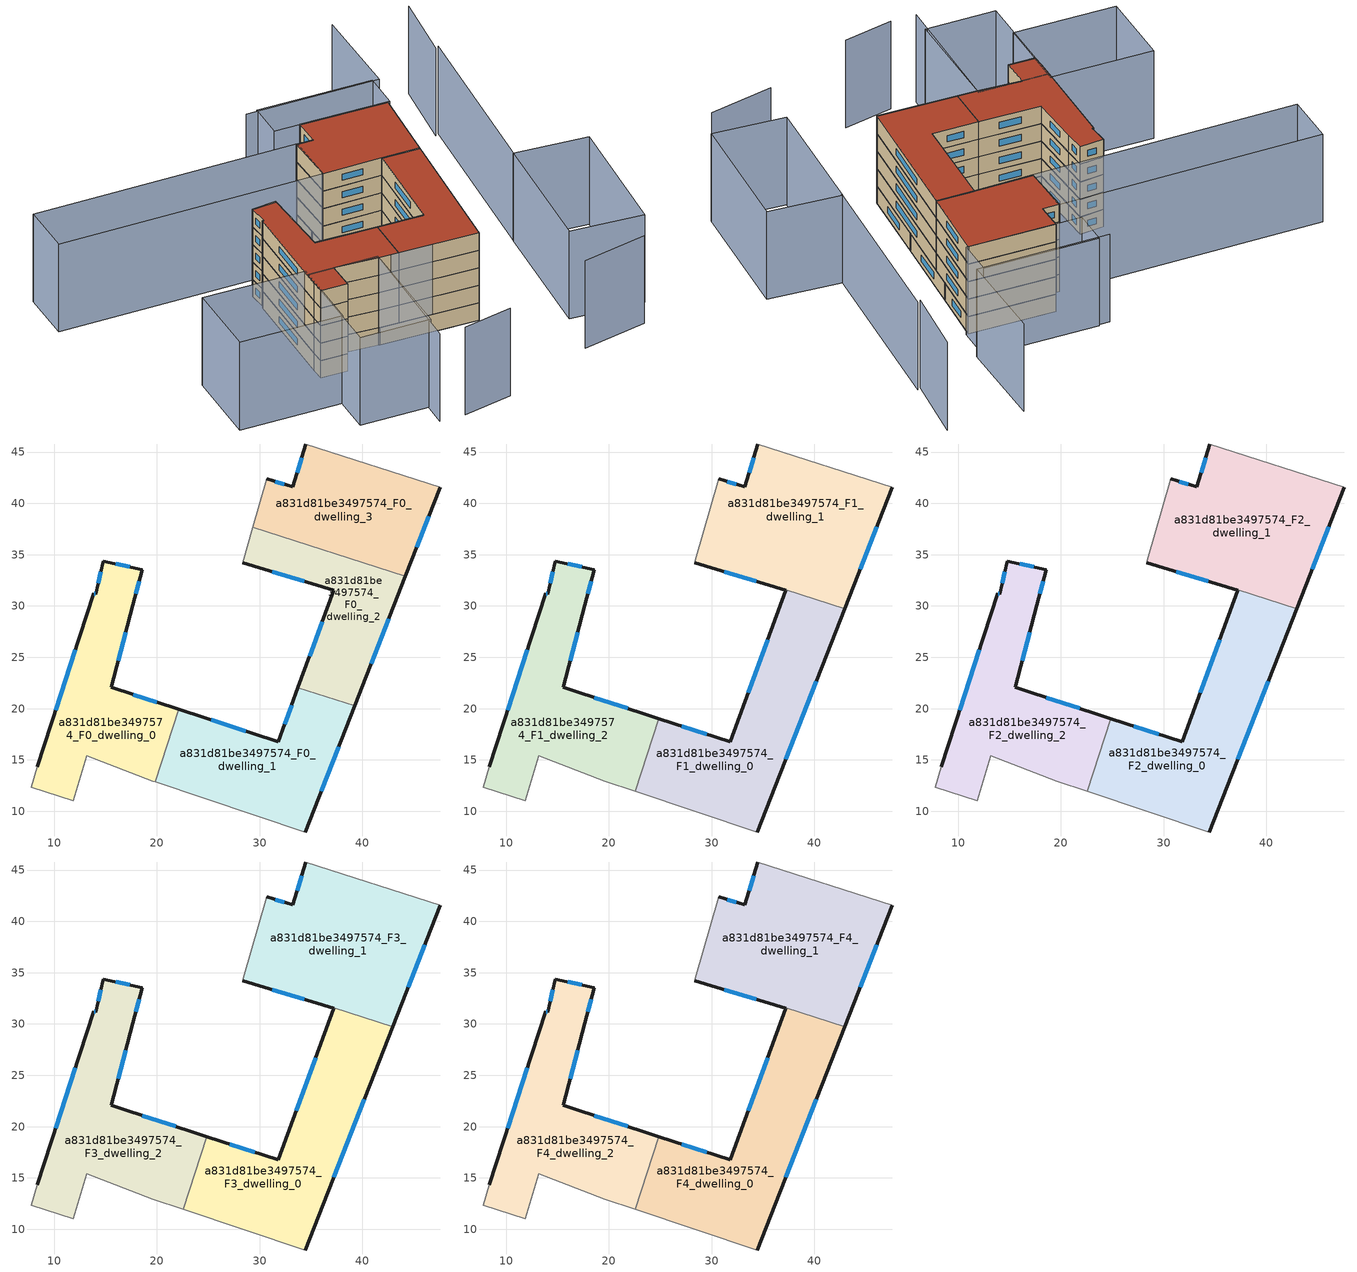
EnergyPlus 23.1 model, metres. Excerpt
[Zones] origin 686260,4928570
a831d81be3497574_F0_dwelling_0
 floor ground (EU_floor_Construction): 19.84,12.86 22.12,19.93 15.56,22.07 17.65,30.05 18.57,33.52 14.78,34.37 14.06,31.16 13.84,31.23 8.36,14.34 7.78,12.34 11.84,11.01 13.17,15.4 19.61,12.93 z0
 wall outside (EU_wall_Construction): 8.36,14.34 13.84,31.23 14.06,31.16 14.78,34.37 18.57,33.52 17.65,30.05 15.56,22.07 22.12,19.93 z0:3
 wall adiabatic (EU_wall_Construction): 19.84,12.86 19.61,12.93 13.17,15.4 11.84,11.01 7.78,12.34 8.36,14.34 z0:3
 wall to a831d81be3497574_F0_dwelling_1 (EU_wall_Construction): 22.12,19.93 19.84,12.86 z0:3
 window (EU_Window_Construction): 10.14,19.84 12.05,25.74 / 13.91,31.21 13.99,31.19 / 14.29,32.21 14.54,33.33 / 16.01,34.1 17.33,33.8 / 18.27,32.39 17.95,31.18 / 16.97,27.46 16.24,24.67 / 17.69,21.38 19.98,20.63 z0.98:2.02
a831d81be3497574_F0_dwelling_1
 floor ground (EU_floor_Construction): 34.47,7.98 39.26,20.26 33.74,22.04 31.81,16.76 22.12,19.93 19.84,12.86 z0
 wall outside (EU_wall_Construction): 22.12,19.93 31.81,16.76 33.74,22.04 / 39.26,20.26 34.47,7.98 z0:3
 wall adiabatic (EU_wall_Construction): 34.47,7.98 19.84,12.86 z0:3
 wall to a831d81be3497574_F0_dwelling_2 (EU_wall_Construction): 33.74,22.04 39.26,20.26 z0:3
 window (EU_Window_Construction): 25.27,18.9 28.66,17.79 / 32.43,18.48 33.11,20.32 / 37.7,16.27 36.02,11.97 z0.98:2.02
a831d81be3497574_F0_dwelling_2
 floor ground (EU_floor_Construction): 39.26,20.26 44.19,32.88 29.34,37.67 28.35,34.21 37.23,31.54 33.74,22.04 z0
 wall outside (EU_wall_Construction): 44.19,32.88 39.26,20.26 / 33.74,22.04 37.23,31.54 28.35,34.21 z0:3
 wall adiabatic (EU_wall_Construction): 28.35,34.21 29.34,37.67 z0:3
 wall to a831d81be3497574_F0_dwelling_3 (EU_wall_Construction): 29.34,37.67 44.19,32.89 z0:3
 window (EU_Window_Construction): 42.59,28.78 40.86,24.36 / 34.87,25.13 36.09,28.45 / 34.34,32.41 31.23,33.34 z0.98:2.02
a831d81be3497574_F0_dwelling_3
 floor ground (EU_floor_Construction): 44.19,32.88 47.58,41.56 34.49,45.78 33.25,41.6 30.7,42.37 29.34,37.67 z0
 wall outside (EU_wall_Construction): 47.58,41.56 44.19,32.88 / 30.7,42.37 33.25,41.6 34.49,45.78 z0:3
 wall adiabatic (EU_wall_Construction): 34.49,45.78 47.58,41.56 / 29.34,37.67 30.7,42.37 z0:3
 window (EU_Window_Construction): 46.47,38.74 45.29,35.71 / 31.53,42.12 32.42,41.85 / 33.65,42.96 34.08,44.42 z0.98:2.02
a831d81be3497574_F1_dwelling_0
 floor to a831d81be3497574_F0_dwelling_1 (EU_floor_Construction): 34.47,7.98 39.26,20.26 33.74,22.04 31.81,16.76 24.85,19.04 22.56,11.95 z3
 floor to a831d81be3497574_F0_dwelling_2 (EU_floor_Construction): 39.26,20.26 42.96,29.75 37.24,31.59 37.23,31.54 33.74,22.04 z3
 wall outside (EU_wall_Construction): 24.85,19.04 31.81,16.76 37.22,31.54 / 42.96,29.75 34.47,7.98 z3:6
 wall adiabatic (EU_wall_Construction): 34.47,7.98 22.56,11.95 z3:6
 wall to a831d81be3497574_F1_dwelling_1 (EU_wall_Construction): 37.23,31.54 37.24,31.59 / 37.25,31.59 42.96,29.75 z3:6
 wall to a831d81be3497574_F1_dwelling_2 (EU_wall_Construction): 22.56,11.95 24.85,19.04 z3:6
 window (EU_Window_Construction): 27.11,18.3 29.54,17.5 / 33.57,21.57 35.46,26.73 / 40.2,22.67 37.23,15.06 z3.98:5.02
a831d81be3497574_F1_dwelling_1
 floor to a831d81be3497574_F0_dwelling_2 (EU_floor_Construction): 42.96,29.75 44.19,32.88 29.34,37.67 28.35,34.21 37.23,31.54 37.24,31.59 z3
 floor to a831d81be3497574_F0_dwelling_3 (EU_floor_Construction): 44.19,32.88 47.58,41.56 34.49,45.78 33.25,41.6 30.7,42.37 29.34,37.67 z3
 wall outside (EU_wall_Construction): 30.7,42.37 33.25,41.6 34.49,45.78 / 47.58,41.56 42.96,29.75 / 37.23,31.54 28.35,34.21 z3:6
 wall adiabatic (EU_wall_Construction): 34.49,45.78 47.58,41.56 / 28.35,34.21 28.41,34.44 30.7,42.37 z3:6
 window (EU_Window_Construction): 31.53,42.12 32.42,41.85 / 33.65,42.96 34.08,44.42 / 46.08,37.72 44.46,33.59 / 34.34,32.41 31.23,33.34 z3.98:5.02
a831d81be3497574_F1_dwelling_2
 floor to a831d81be3497574_F0_dwelling_0 (EU_floor_Construction): 19.84,12.86 22.12,19.93 15.56,22.07 17.65,30.05 18.57,33.52 14.78,34.37 14.06,31.16 13.84,31.23 8.36,14.34 7.78,12.34 11.84,11.01 13.17,15.4 19.61,12.93 z3
 floor to a831d81be3497574_F0_dwelling_1 (EU_floor_Construction): 22.56,11.95 24.85,19.04 22.12,19.93 19.84,12.86 z3
 wall outside (EU_wall_Construction): 8.36,14.34 13.84,31.23 14.06,31.16 14.78,34.37 18.57,33.52 17.65,30.05 15.56,22.07 24.85,19.04 z3:6
 wall adiabatic (EU_wall_Construction): 22.56,11.95 19.61,12.93 13.17,15.4 11.84,11.01 7.78,12.34 8.36,14.34 z3:6
 window (EU_Window_Construction): 16.01,34.1 17.33,33.8 / 18.27,32.39 17.95,31.18 / 16.97,27.46 16.24,24.67 / 18.58,21.09 21.83,20.02 / 10.14,19.84 12.05,25.74 / 13.91,31.21 13.99,31.19 / 14.29,32.21 14.54,33.33 z3.98:5.02
a831d81be3497574_F2_dwelling_0
 floor to a831d81be3497574_F1_dwelling_0 (EU_floor_Construction): 34.47,7.98 42.96,29.75 37.24,31.59 37.23,31.54 31.81,16.76 24.85,19.04 22.56,11.95 z6
 wall outside (EU_wall_Construction): 24.85,19.04 31.81,16.76 37.22,31.54 / 42.96,29.75 34.47,7.98 z6:9
 wall adiabatic (EU_wall_Construction): 34.47,7.98 22.56,11.95 z6:9
 wall to a831d81be3497574_F2_dwelling_1 (EU_wall_Construction): 37.23,31.54 37.24,31.59 / 37.25,31.59 42.96,29.75 z6:9
 wall to a831d81be3497574_F2_dwelling_2 (EU_wall_Construction): 22.56,11.95 24.85,19.04 z6:9
 window (EU_Window_Construction): 27.11,18.3 29.54,17.5 / 33.57,21.57 35.46,26.73 / 40.2,22.67 37.23,15.06 z6.98:8.02
a831d81be3497574_F2_dwelling_1
 floor to a831d81be3497574_F1_dwelling_1 (EU_floor_Construction): 42.96,29.75 47.58,41.56 34.49,45.78 33.25,41.6 30.7,42.37 28.41,34.44 28.35,34.21 37.23,31.54 37.25,31.59 z6
 wall outside (EU_wall_Construction): 30.7,42.37 33.25,41.6 34.49,45.78 / 47.58,41.56 42.96,29.75 / 37.23,31.54 28.35,34.21 z6:9
 wall adiabatic (EU_wall_Construction): 34.49,45.78 47.58,41.56 / 28.35,34.21 28.41,34.44 30.7,42.37 z6:9
 window (EU_Window_Construction): 31.53,42.12 32.42,41.85 / 33.65,42.96 34.08,44.42 / 46.08,37.72 44.46,33.59 / 34.34,32.41 31.23,33.34 z6.98:8.02
a831d81be3497574_F2_dwelling_2
 floor to a831d81be3497574_F1_dwelling_2 (EU_floor_Construction): 22.56,11.95 24.85,19.04 15.56,22.07 17.65,30.05 18.57,33.52 14.78,34.37 14.06,31.16 13.84,31.23 8.36,14.34 7.78,12.34 11.84,11.01 13.17,15.4 19.61,12.93 z6
 wall outside (EU_wall_Construction): 8.36,14.34 13.84,31.23 14.06,31.16 14.78,34.37 18.57,33.52 17.65,30.05 15.56,22.07 24.85,19.04 z6:9
 wall adiabatic (EU_wall_Construction): 22.56,11.95 19.61,12.93 13.17,15.4 11.84,11.01 7.78,12.34 8.36,14.34 z6:9
 window (EU_Window_Construction): 16.01,34.1 17.33,33.8 / 18.27,32.39 17.95,31.18 / 16.97,27.46 16.24,24.67 / 18.58,21.09 21.83,20.02 / 10.14,19.84 12.05,25.74 / 13.91,31.21 13.99,31.19 / 14.29,32.21 14.54,33.33 z6.98:8.02
a831d81be3497574_F3_dwelling_0
 floor to a831d81be3497574_F2_dwelling_0 (EU_floor_Construction): 34.47,7.98 42.96,29.75 37.24,31.59 37.23,31.54 31.81,16.76 24.85,19.04 22.56,11.95 z9
 wall outside (EU_wall_Construction): 24.85,19.04 31.81,16.76 37.22,31.54 / 42.96,29.75 34.47,7.98 z9:12
 wall adiabatic (EU_wall_Construction): 34.47,7.98 22.56,11.95 z9:12
 wall to a831d81be3497574_F3_dwelling_1 (EU_wall_Construction): 37.23,31.54 37.24,31.59 / 37.25,31.59 42.96,29.75 z9:12
 wall to a831d81be3497574_F3_dwelling_2 (EU_wall_Construction): 22.56,11.95 24.85,19.04 z9:12
 window (EU_Window_Construction): 27.11,18.3 29.54,17.5 / 33.57,21.57 35.46,26.73 / 40.2,22.67 37.23,15.06 z9.98:11.02
a831d81be3497574_F3_dwelling_1
 floor to a831d81be3497574_F2_dwelling_1 (EU_floor_Construction): 42.96,29.75 47.58,41.56 34.49,45.78 33.25,41.6 30.7,42.37 28.41,34.44 28.35,34.21 37.23,31.54 37.25,31.59 z9
 wall outside (EU_wall_Construction): 30.7,42.37 33.25,41.6 34.49,45.78 / 47.58,41.56 42.96,29.75 / 37.23,31.54 28.35,34.21 z9:12
 wall adiabatic (EU_wall_Construction): 34.49,45.78 47.58,41.56 / 28.35,34.21 28.41,34.44 30.7,42.37 z9:12
 window (EU_Window_Construction): 31.53,42.12 32.42,41.85 / 33.65,42.96 34.08,44.42 / 46.08,37.72 44.46,33.59 / 34.34,32.41 31.23,33.34 z9.98:11.02
a831d81be3497574_F3_dwelling_2
 floor to a831d81be3497574_F2_dwelling_2 (EU_floor_Construction): 22.56,11.95 24.85,19.04 15.56,22.07 17.65,30.05 18.57,33.52 14.78,34.37 14.06,31.16 13.84,31.23 8.36,14.34 7.78,12.34 11.84,11.01 13.17,15.4 19.61,12.93 z9
 wall outside (EU_wall_Construction): 8.36,14.34 13.84,31.23 14.06,31.16 14.78,34.37 18.57,33.52 17.65,30.05 15.56,22.07 24.85,19.04 z9:12
 wall adiabatic (EU_wall_Construction): 22.56,11.95 19.61,12.93 13.17,15.4 11.84,11.01 7.78,12.34 8.36,14.34 z9:12
 window (EU_Window_Construction): 16.01,34.1 17.33,33.8 / 18.27,32.39 17.95,31.18 / 16.97,27.46 16.24,24.67 / 18.58,21.09 21.83,20.02 / 10.14,19.84 12.05,25.74 / 13.91,31.21 13.99,31.19 / 14.29,32.21 14.54,33.33 z9.98:11.02
a831d81be3497574_F4_dwelling_0
 floor to a831d81be3497574_F3_dwelling_0 (EU_floor_Construction): 34.47,7.98 42.96,29.75 37.24,31.59 37.23,31.54 31.81,16.76 24.85,19.04 22.56,11.95 z12
 wall outside (EU_wall_Construction): 24.85,19.04 31.81,16.76 37.22,31.54 / 42.96,29.75 34.47,7.98 z12:15
 wall adiabatic (EU_wall_Construction): 34.47,7.98 22.56,11.95 z12:15
 wall to a831d81be3497574_F4_dwelling_1 (EU_wall_Construction): 37.23,31.54 37.24,31.59 / 37.25,31.59 42.96,29.75 z12:15
 wall to a831d81be3497574_F4_dwelling_2 (EU_wall_Construction): 22.56,11.95 24.85,19.04 z12:15
 window (EU_Window_Construction): 27.11,18.3 29.54,17.5 / 33.57,21.57 35.46,26.73 / 40.2,22.67 37.23,15.06 z12.98:14.02
 roof outside (EU_roof_Construction): 42.96,29.75 34.47,7.98 22.56,11.95 24.85,19.04 31.81,16.76 37.23,31.54 37.24,31.59 z15
a831d81be3497574_F4_dwelling_1
 floor to a831d81be3497574_F3_dwelling_1 (EU_floor_Construction): 42.96,29.75 47.58,41.56 34.49,45.78 33.25,41.6 30.7,42.37 28.41,34.44 28.35,34.21 37.23,31.54 37.25,31.59 z12
 wall outside (EU_wall_Construction): 30.7,42.37 33.25,41.6 34.49,45.78 / 47.58,41.56 42.96,29.75 / 37.23,31.54 28.35,34.21 z12:15
 wall adiabatic (EU_wall_Construction): 34.49,45.78 47.58,41.56 / 28.35,34.21 28.41,34.44 30.7,42.37 z12:15
 window (EU_Window_Construction): 31.53,42.12 32.42,41.85 / 33.65,42.96 34.08,44.42 / 46.08,37.72 44.46,33.59 / 34.34,32.41 31.23,33.34 z12.98:14.02
 roof outside (EU_roof_Construction): 47.58,41.56 42.96,29.75 37.24,31.59 37.23,31.54 28.35,34.21 28.41,34.44 30.7,42.37 33.25,41.6 34.49,45.78 z15
a831d81be3497574_F4_dwelling_2
 floor to a831d81be3497574_F3_dwelling_2 (EU_floor_Construction): 22.56,11.95 24.85,19.04 15.56,22.07 17.65,30.05 18.57,33.52 14.78,34.37 14.06,31.16 13.84,31.23 8.36,14.34 7.78,12.34 11.84,11.01 13.17,15.4 19.61,12.93 z12
 wall outside (EU_wall_Construction): 8.36,14.34 13.84,31.23 14.06,31.16 14.78,34.37 18.57,33.52 17.65,30.05 15.56,22.07 24.85,19.04 z12:15
 wall adiabatic (EU_wall_Construction): 22.56,11.95 19.61,12.93 13.17,15.4 11.84,11.01 7.78,12.34 8.36,14.34 z12:15
 window (EU_Window_Construction): 16.01,34.1 17.33,33.8 / 18.27,32.39 17.95,31.18 / 16.97,27.46 16.24,24.67 / 18.58,21.09 21.83,20.02 / 10.14,19.84 12.05,25.74 / 13.91,31.21 13.99,31.19 / 14.29,32.21 14.54,33.33 z12.98:14.02
 roof outside (EU_roof_Construction): 18.57,33.52 17.65,30.05 15.56,22.07 24.85,19.04 22.56,11.95 19.61,12.93 13.17,15.4 11.84,11.01 7.78,12.34 8.36,14.34 13.84,31.23 14.06,31.16 14.78,34.37 z15
shading: 51.83,19.49 62.49,47.15 / 61.91,47.06 66.42,57.6 / 40.8,-7.51 51.25,-8.49 / 16.63,-8.52 24.7,-9.23 / 12.88,-7.25 19.61,12.93 / 19.61,12.93 34.47,7.98 / 55.15,61.43 50.61,46.66 / 50.61,46.66 30.57,52.81 / 62.71,15.55 55.04,-4.51 / 55.04,-4.51 44.18,-0.36 / 44.18,-0.36 51.85,19.71 / 51.85,19.71 62.71,15.55 / 5.78,5.44 -9.67,10.39 / -9.67,10.39 -5.81,22.44 / -5.81,22.44 9.64,17.49 / 9.64,17.49 5.78,5.44 / 28.35,34.21 -11.6,46.35 / -11.6,46.35 -9.13,54.48 / -9.13,54.48 30.82,42.34 / 30.82,42.34 28.35,34.21 / 47.9,41.46 30.61,46.93 / 30.61,46.93 32.41,52.59 / 32.41,52.59 49.7,47.12 / 49.7,47.12 47.9,41.46 / 19.74,13.34 14.41,-3.65 / 14.41,-3.65 3.8,-0.33 / 3.8,-0.33 9.13,16.67 / 9.13,16.67 19.74,13.34 z0:15
[Building]
EU S2 Campaign: North Axis=0; Terrain=City; Solar Distribution=FullExterior
[Site:Location]
Bologna: Latitude=44.5; Longitude=11.25; Time Zone=1; Elevation=37
[SizingPeriod:WeatherFileDays]
AnnualSizingPeriod: Begin Month=1; Begin Day of Month=1; End Month=12; End Day of Month=31; Day of Week for Start Day=Monday; Use Weather File Daylight Saving Period=No; Use Weather File Rain and Snow Indicators=No
[MATERIAL]
EU_InternalMass_Material: Roughness=MediumRough; Thickness=0.1; Conductivity=1; Density=1800; Specific Heat=900; Thermal Absorptance=0.9; Solar Absorptance=0.7; Visible Absorptance=0.7
[MATERIAL:NOMASS] Roughness=MediumRough; Thermal Absorptance=0.9; Solar Absorptance=0.7; Visible Absorptance=0.7
Name | Thermal Resistance
EU_wall_NoMass | 0.905828
EU_roof_NoMass | 0.37593
EU_floor_NoMass | 0.67114
[WINDOWMATERIAL:SIMPLEGLAZINGSYSTEM]
EU_Window_SimpleGlazing: UFactor=4.52486; Solar Heat Gain Coefficient=0.85; Visible Transmittance=0.85
[CONSTRUCTION]
EU_wall_Construction: EU_wall_NoMass
EU_roof_Construction: EU_roof_NoMass
EU_floor_Construction: EU_floor_NoMass
EU_InternalMass_Construction: EU_InternalMass_Material
EU_Window_Construction: EU_Window_SimpleGlazing
[ZONE] Type=1; Multiplier=1; Ceiling Height=autocalculate; Floor Area=autocalculate; Part of Total Floor Area=Yes
Name | Volume
a831d81be3497574_F0_dwelling_0 | 447.695
a831d81be3497574_F1_dwelling_0 | 563.678
a831d81be3497574_F2_dwelling_0; a831d81be3497574_F3_dwelling_0; a831d81be3497574_F4_dwelling_0 | 563.698
a831d81be3497574_F0_dwelling_1 | 447.702
a831d81be3497574_F1_dwelling_1 | 571.521
a831d81be3497574_F2_dwelling_1; a831d81be3497574_F3_dwelling_1; a831d81be3497574_F4_dwelling_1 | 571.545
a831d81be3497574_F0_dwelling_2 | 339.847
a831d81be3497574_F1_dwelling_2 | 511.756
a831d81be3497574_F2_dwelling_2; a831d81be3497574_F3_dwelling_2; a831d81be3497574_F4_dwelling_2 | 511.768
a831d81be3497574_F0_dwelling_3 | 411.737
[INTERNALMASS] Construction=EU_InternalMass_Construction
Name | Zone or ZoneList | Surface Area
a831d81be3497574_F0_dwelling_0_EU_InternalMass | a831d81be3497574_F0_dwelling_0 | 149.231
a831d81be3497574_F0_dwelling_1_EU_InternalMass | a831d81be3497574_F0_dwelling_1 | 149.233
a831d81be3497574_F0_dwelling_2_EU_InternalMass | a831d81be3497574_F0_dwelling_2 | 113.282
a831d81be3497574_F0_dwelling_3_EU_InternalMass | a831d81be3497574_F0_dwelling_3 | 137.246
a831d81be3497574_F1_dwelling_0_EU_InternalMass | a831d81be3497574_F1_dwelling_0 | 187.9
a831d81be3497574_F1_dwelling_1_EU_InternalMass | a831d81be3497574_F1_dwelling_1 | 190.517
a831d81be3497574_F1_dwelling_2_EU_InternalMass | a831d81be3497574_F1_dwelling_2 | 170.59
a831d81be3497574_F2_dwelling_0_EU_InternalMass | a831d81be3497574_F2_dwelling_0 | 187.9
a831d81be3497574_F2_dwelling_1_EU_InternalMass | a831d81be3497574_F2_dwelling_1 | 190.517
a831d81be3497574_F2_dwelling_2_EU_InternalMass | a831d81be3497574_F2_dwelling_2 | 170.59
a831d81be3497574_F3_dwelling_0_EU_InternalMass | a831d81be3497574_F3_dwelling_0 | 187.9
a831d81be3497574_F3_dwelling_1_EU_InternalMass | a831d81be3497574_F3_dwelling_1 | 190.517
a831d81be3497574_F3_dwelling_2_EU_InternalMass | a831d81be3497574_F3_dwelling_2 | 170.59
a831d81be3497574_F4_dwelling_0_EU_InternalMass | a831d81be3497574_F4_dwelling_0 | 187.9
a831d81be3497574_F4_dwelling_1_EU_InternalMass | a831d81be3497574_F4_dwelling_1 | 190.517
a831d81be3497574_F4_dwelling_2_EU_InternalMass | a831d81be3497574_F4_dwelling_2 | 170.59
[OTHEREQUIPMENT] Fuel Type=Electricity; Design Level Calculation Method=Watts/Area; Power per Zone Floor Area=1; Fraction Latent=0; Fraction Radiant=0; Fraction Lost=0; Carbon Dioxide Generation Rate=0; EndUse Subcategory=EU_Step8_InternalGains
Name | Zone or ZoneList or Space or SpaceList | Schedule
EU_Step8_InternalGain_a831d81be3497574_F0_dwelling_0_f000 | a831d81be3497574_F0_dwelling_0 | EU_Step8_GainSchedule_a831d81be3497574_F0_dwelling_0_f000
EU_Step8_InternalGain_a831d81be3497574_F0_dwelling_1_f000 | a831d81be3497574_F0_dwelling_1 | EU_Step8_GainSchedule_a831d81be3497574_F0_dwelling_1_f000
EU_Step8_InternalGain_a831d81be3497574_F0_dwelling_2_f000 | a831d81be3497574_F0_dwelling_2 | EU_Step8_GainSchedule_a831d81be3497574_F0_dwelling_2_f000
EU_Step8_InternalGain_a831d81be3497574_F0_dwelling_3_f000 | a831d81be3497574_F0_dwelling_3 | EU_Step8_GainSchedule_a831d81be3497574_F0_dwelling_3_f000
EU_Step8_InternalGain_a831d81be3497574_F1_dwelling_0_f000 | a831d81be3497574_F1_dwelling_0 | EU_Step8_GainSchedule_a831d81be3497574_F1_dwelling_0_f000
EU_Step8_InternalGain_a831d81be3497574_F1_dwelling_1_f000 | a831d81be3497574_F1_dwelling_1 | EU_Step8_GainSchedule_a831d81be3497574_F1_dwelling_1_f000
EU_Step8_InternalGain_a831d81be3497574_F1_dwelling_2_f000 | a831d81be3497574_F1_dwelling_2 | EU_Step8_GainSchedule_a831d81be3497574_F1_dwelling_2_f000
EU_Step8_InternalGain_a831d81be3497574_F2_dwelling_0_f000 | a831d81be3497574_F2_dwelling_0 | EU_Step8_GainSchedule_a831d81be3497574_F2_dwelling_0_f000
EU_Step8_InternalGain_a831d81be3497574_F2_dwelling_1_f000 | a831d81be3497574_F2_dwelling_1 | EU_Step8_GainSchedule_a831d81be3497574_F2_dwelling_1_f000
EU_Step8_InternalGain_a831d81be3497574_F2_dwelling_2_f000 | a831d81be3497574_F2_dwelling_2 | EU_Step8_GainSchedule_a831d81be3497574_F2_dwelling_2_f000
EU_Step8_InternalGain_a831d81be3497574_F3_dwelling_0_f000 | a831d81be3497574_F3_dwelling_0 | EU_Step8_GainSchedule_a831d81be3497574_F3_dwelling_0_f000
EU_Step8_InternalGain_a831d81be3497574_F3_dwelling_1_f000 | a831d81be3497574_F3_dwelling_1 | EU_Step8_GainSchedule_a831d81be3497574_F3_dwelling_1_f000
EU_Step8_InternalGain_a831d81be3497574_F3_dwelling_2_f000 | a831d81be3497574_F3_dwelling_2 | EU_Step8_GainSchedule_a831d81be3497574_F3_dwelling_2_f000
EU_Step8_InternalGain_a831d81be3497574_F4_dwelling_0_f000 | a831d81be3497574_F4_dwelling_0 | EU_Step8_GainSchedule_a831d81be3497574_F4_dwelling_0_f000
EU_Step8_InternalGain_a831d81be3497574_F4_dwelling_1_f000 | a831d81be3497574_F4_dwelling_1 | EU_Step8_GainSchedule_a831d81be3497574_F4_dwelling_1_f000
EU_Step8_InternalGain_a831d81be3497574_F4_dwelling_2_f000 | a831d81be3497574_F4_dwelling_2 | EU_Step8_GainSchedule_a831d81be3497574_F4_dwelling_2_f000
[ZONEVENTILATION:DESIGNFLOWRATE] Schedule=EU_AlwaysOn; Design Flow Rate Calculation Method=AirChanges/Hour; Air Changes per Hour=0.73129; Ventilation Type=Natural; Fan Pressure Rise=0; Fan Total Efficiency=1; Constant Term Coefficient=1; Temperature Term Coefficient=0; Velocity Term Coefficient=0; Velocity Squared Term Coefficient=0; Minimum Indoor Temperature=-100; Maximum Indoor Temperature=100; Delta Temperature=-100; Minimum Outdoor Temperature=-100; Maximum Outdoor Temperature=100; Maximum Wind Speed=40
Name | Zone or ZoneList or Space or SpaceList
EU_ConstantAir_a831d81be3497574_F0_dwelling_0 | a831d81be3497574_F0_dwelling_0
EU_ConstantAir_a831d81be3497574_F0_dwelling_1 | a831d81be3497574_F0_dwelling_1
EU_ConstantAir_a831d81be3497574_F0_dwelling_2 | a831d81be3497574_F0_dwelling_2
EU_ConstantAir_a831d81be3497574_F0_dwelling_3 | a831d81be3497574_F0_dwelling_3
EU_ConstantAir_a831d81be3497574_F1_dwelling_0 | a831d81be3497574_F1_dwelling_0
EU_ConstantAir_a831d81be3497574_F1_dwelling_1 | a831d81be3497574_F1_dwelling_1
EU_ConstantAir_a831d81be3497574_F1_dwelling_2 | a831d81be3497574_F1_dwelling_2
EU_ConstantAir_a831d81be3497574_F2_dwelling_0 | a831d81be3497574_F2_dwelling_0
EU_ConstantAir_a831d81be3497574_F2_dwelling_1 | a831d81be3497574_F2_dwelling_1
EU_ConstantAir_a831d81be3497574_F2_dwelling_2 | a831d81be3497574_F2_dwelling_2
EU_ConstantAir_a831d81be3497574_F3_dwelling_0 | a831d81be3497574_F3_dwelling_0
EU_ConstantAir_a831d81be3497574_F3_dwelling_1 | a831d81be3497574_F3_dwelling_1
EU_ConstantAir_a831d81be3497574_F3_dwelling_2 | a831d81be3497574_F3_dwelling_2
EU_ConstantAir_a831d81be3497574_F4_dwelling_0 | a831d81be3497574_F4_dwelling_0
EU_ConstantAir_a831d81be3497574_F4_dwelling_1 | a831d81be3497574_F4_dwelling_1
EU_ConstantAir_a831d81be3497574_F4_dwelling_2 | a831d81be3497574_F4_dwelling_2
[HVACTEMPLATE:THERMOSTAT] Constant Heating Setpoint=20; Constant Cooling Setpoint=50
EU_HeatOnly_a831d81be3497574_F0_dwelling_0; EU_HeatOnly_a831d81be3497574_F0_dwelling_1; EU_HeatOnly_a831d81be3497574_F0_dwelling_2; EU_HeatOnly_a831d81be3497574_F0_dwelling_3; EU_HeatOnly_a831d81be3497574_F1_dwelling_0; EU_HeatOnly_a831d81be3497574_F1_dwelling_1; EU_HeatOnly_a831d81be3497574_F1_dwelling_2; EU_HeatOnly_a831d81be3497574_F2_dwelling_0; EU_HeatOnly_a831d81be3497574_F2_dwelling_1; EU_HeatOnly_a831d81be3497574_F2_dwelling_2; EU_HeatOnly_a831d81be3497574_F3_dwelling_0; EU_HeatOnly_a831d81be3497574_F3_dwelling_1; EU_HeatOnly_a831d81be3497574_F3_dwelling_2; EU_HeatOnly_a831d81be3497574_F4_dwelling_0; EU_HeatOnly_a831d81be3497574_F4_dwelling_1; EU_HeatOnly_a831d81be3497574_F4_dwelling_2
[HVACTEMPLATE:ZONE:IDEALLOADSAIRSYSTEM] System Availability Schedule=EU_AlwaysOn; Maximum Heating Supply Air Temperature=50; Minimum Cooling Supply Air Temperature=13; Maximum Heating Supply Air Humidity Ratio=0.0156; Minimum Cooling Supply Air Humidity Ratio=0.0077; Heating Limit=NoLimit; Cooling Limit=NoLimit; Heating Availability Schedule=EU_AlwaysOn; Cooling Availability Schedule=EU_CoolingOff; Dehumidification Control Type=ConstantSensibleHeatRatio; Cooling Sensible Heat Ratio=0.7; Dehumidification Setpoint=60; Humidification Control Type=None; Humidification Setpoint=30; Outdoor Air Method=None; Outdoor Air Flow Rate per Person=0.00944; Outdoor Air Flow Rate per Zone Floor Area=0; Outdoor Air Flow Rate per Zone=0; Demand Controlled Ventilation Type=None; Outdoor Air Economizer Type=NoEconomizer; Heat Recovery Type=None; Sensible Heat Recovery Effectiveness=0.7; Latent Heat Recovery Effectiveness=0.65
Name | Template Thermostat
a831d81be3497574_F0_dwelling_0 | EU_HeatOnly_a831d81be3497574_F0_dwelling_0
a831d81be3497574_F0_dwelling_1 | EU_HeatOnly_a831d81be3497574_F0_dwelling_1
a831d81be3497574_F0_dwelling_2 | EU_HeatOnly_a831d81be3497574_F0_dwelling_2
a831d81be3497574_F0_dwelling_3 | EU_HeatOnly_a831d81be3497574_F0_dwelling_3
a831d81be3497574_F1_dwelling_0 | EU_HeatOnly_a831d81be3497574_F1_dwelling_0
a831d81be3497574_F1_dwelling_1 | EU_HeatOnly_a831d81be3497574_F1_dwelling_1
a831d81be3497574_F1_dwelling_2 | EU_HeatOnly_a831d81be3497574_F1_dwelling_2
a831d81be3497574_F2_dwelling_0 | EU_HeatOnly_a831d81be3497574_F2_dwelling_0
a831d81be3497574_F2_dwelling_1 | EU_HeatOnly_a831d81be3497574_F2_dwelling_1
a831d81be3497574_F2_dwelling_2 | EU_HeatOnly_a831d81be3497574_F2_dwelling_2
a831d81be3497574_F3_dwelling_0 | EU_HeatOnly_a831d81be3497574_F3_dwelling_0
a831d81be3497574_F3_dwelling_1 | EU_HeatOnly_a831d81be3497574_F3_dwelling_1
a831d81be3497574_F3_dwelling_2 | EU_HeatOnly_a831d81be3497574_F3_dwelling_2
a831d81be3497574_F4_dwelling_0 | EU_HeatOnly_a831d81be3497574_F4_dwelling_0
a831d81be3497574_F4_dwelling_1 | EU_HeatOnly_a831d81be3497574_F4_dwelling_1
a831d81be3497574_F4_dwelling_2 | EU_HeatOnly_a831d81be3497574_F4_dwelling_2
[SIZING:ZONE] Zone Cooling Design Supply Air Temperature Input Method=SupplyAirTemperature; Zone Cooling Design Supply Air Temperature=13; Zone Heating Design Supply Air Temperature Input Method=SupplyAirTemperature; Zone Heating Design Supply Air Temperature=50; Zone Cooling Design Supply Air Humidity Ratio=0.008; Zone Heating Design Supply Air Humidity Ratio=0.008; Cooling Design Air Flow Method=DesignDay; Cooling Design Air Flow Rate=0; Cooling Minimum Air Flow per Zone Floor Area=0.000762; Cooling Minimum Air Flow=0; Cooling Minimum Air Flow Fraction=0.2; Heating Design Air Flow Method=DesignDay; Heating Design Air Flow Rate=0; Heating Maximum Air Flow per Zone Floor Area=0.002032; Heating Maximum Air Flow=0.141576; Heating Maximum Air Flow Fraction=0.3; Account for Dedicated Outdoor Air System=No; Dedicated Outdoor Air System Control Strategy=NeutralSupplyAir; Dedicated Outdoor Air Low Setpoint Temperature for Design=autosize; Dedicated Outdoor Air High Setpoint Temperature for Design=autosize; Zone Load Sizing Method=Sensible Load Only No Latent Load; Zone Latent Cooling Design Supply Air Humidity Ratio Input Method=HumidityRatioDifference; Zone Cooling Design Supply Air Humidity Ratio Difference=0.005; Zone Latent Heating Design Supply Air Humidity Ratio Input Method=HumidityRatioDifference; Zone Humidification Design Supply Air Humidity Ratio Difference=0.005
a831d81be3497574_F0_dwelling_0; a831d81be3497574_F0_dwelling_1; a831d81be3497574_F0_dwelling_2; a831d81be3497574_F0_dwelling_3; a831d81be3497574_F1_dwelling_0; a831d81be3497574_F1_dwelling_1; a831d81be3497574_F1_dwelling_2; a831d81be3497574_F2_dwelling_0; a831d81be3497574_F2_dwelling_1; a831d81be3497574_F2_dwelling_2; a831d81be3497574_F3_dwelling_0; a831d81be3497574_F3_dwelling_1; a831d81be3497574_F3_dwelling_2; a831d81be3497574_F4_dwelling_0; a831d81be3497574_F4_dwelling_1; a831d81be3497574_F4_dwelling_2
[SCHEDULE:CONSTANT]
Name | Hourly Value
EU_AlwaysOn | 1
EU_CoolingOff | 0
[SCHEDULE:FILE] Column Number=1; Rows to Skip at Top=0; Number of Hours of Data=8760; Column Separator=Comma; Interpolate to Timestep=No; Minutes per Item=60; Adjust Schedule for Daylight Savings=Yes
Name | File
EU_Step8_GainSchedule_a831d81be3497574_F0_dwelling_0_f000 | ../../schedules/a831d81be3497574/a831d81be3497574_F0_dwelling_0_f000_gain.csv
EU_Step8_GainSchedule_a831d81be3497574_F0_dwelling_1_f000 | ../../schedules/a831d81be3497574/a831d81be3497574_F0_dwelling_1_f000_gain.csv
EU_Step8_GainSchedule_a831d81be3497574_F0_dwelling_2_f000 | ../../schedules/a831d81be3497574/a831d81be3497574_F0_dwelling_2_f000_gain.csv
EU_Step8_GainSchedule_a831d81be3497574_F0_dwelling_3_f000 | ../../schedules/a831d81be3497574/a831d81be3497574_F0_dwelling_3_f000_gain.csv
EU_Step8_GainSchedule_a831d81be3497574_F1_dwelling_0_f000 | ../../schedules/a831d81be3497574/a831d81be3497574_F1_dwelling_0_f000_gain.csv
EU_Step8_GainSchedule_a831d81be3497574_F1_dwelling_1_f000 | ../../schedules/a831d81be3497574/a831d81be3497574_F1_dwelling_1_f000_gain.csv
EU_Step8_GainSchedule_a831d81be3497574_F1_dwelling_2_f000 | ../../schedules/a831d81be3497574/a831d81be3497574_F1_dwelling_2_f000_gain.csv
EU_Step8_GainSchedule_a831d81be3497574_F2_dwelling_0_f000 | ../../schedules/a831d81be3497574/a831d81be3497574_F2_dwelling_0_f000_gain.csv
EU_Step8_GainSchedule_a831d81be3497574_F2_dwelling_1_f000 | ../../schedules/a831d81be3497574/a831d81be3497574_F2_dwelling_1_f000_gain.csv
EU_Step8_GainSchedule_a831d81be3497574_F2_dwelling_2_f000 | ../../schedules/a831d81be3497574/a831d81be3497574_F2_dwelling_2_f000_gain.csv
EU_Step8_GainSchedule_a831d81be3497574_F3_dwelling_0_f000 | ../../schedules/a831d81be3497574/a831d81be3497574_F3_dwelling_0_f000_gain.csv
EU_Step8_GainSchedule_a831d81be3497574_F3_dwelling_1_f000 | ../../schedules/a831d81be3497574/a831d81be3497574_F3_dwelling_1_f000_gain.csv
EU_Step8_GainSchedule_a831d81be3497574_F3_dwelling_2_f000 | ../../schedules/a831d81be3497574/a831d81be3497574_F3_dwelling_2_f000_gain.csv
EU_Step8_GainSchedule_a831d81be3497574_F4_dwelling_0_f000 | ../../schedules/a831d81be3497574/a831d81be3497574_F4_dwelling_0_f000_gain.csv
EU_Step8_GainSchedule_a831d81be3497574_F4_dwelling_1_f000 | ../../schedules/a831d81be3497574/a831d81be3497574_F4_dwelling_1_f000_gain.csv
EU_Step8_GainSchedule_a831d81be3497574_F4_dwelling_2_f000 | ../../schedules/a831d81be3497574/a831d81be3497574_F4_dwelling_2_f000_gain.csv
